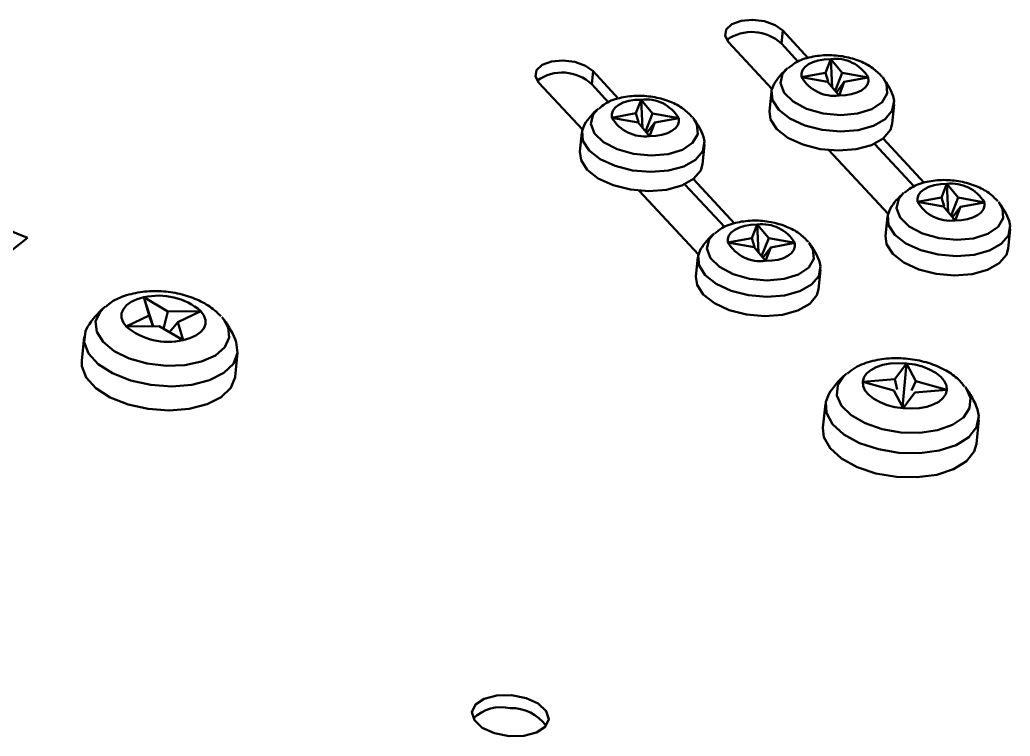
# Model space of a CAD drawing. Header units: millimetres. Extents: x 263 to 2983, y 441 to 2500.
# Drawn here: x 2121.9 to 2186.1, y 1966.3 to 2012.8 of the extents above; entities that cross this region are included whole.
import ezdxf

# ---------------------------------------------------------------- set-up
doc = ezdxf.new("R2010")
doc.units = ezdxf.units.MM
doc.header["$LTSCALE"] = 0.5
doc.layers.add('BOL', color=7, linetype='Continuous', lineweight=50)

msp = doc.modelspace()

# ---------------------------------------------------------------- linework, layer by layer
at = {"layer": 'BOL'}
for p, q in [((2171.338, 2012.08), (2171.251, 2011.239)), ((2171.338, 2012.08), (2172.992, 2010.301)), ((2170.642, 2008.297), (2167.825, 2011.328)), ((2171.251, 2011.239), (2172.346, 2010.061)), ((2174.117, 2009.352), (2174.455, 2010.236)), ((2174.455, 2010.236), (2174.544, 2008.411)), ((2174.455, 2010.236), (2175.2, 2009.345)), ((2159.043, 2009.448), (2158.956, 2008.606)), ((2159.043, 2009.448), (2160.697, 2007.668)), ((2172.559, 2009.067), (2174.117, 2009.352)), ((2174.117, 2009.352), (2174.281, 2008.781)), ((2175.2, 2009.345), (2174.74, 2008.176)), ((2175.2, 2009.345), (2176.893, 2009.039)), ((2096.959, 2008.962), (2122.353, 1998.638)), ((2158.348, 2005.665), (2155.53, 2008.696)), ((2158.956, 2008.606), (2160.051, 2007.428)), ((2174.252, 2008.76), (2172.559, 2009.067)), ((2174.996, 2007.87), (2174.252, 2008.76)), ((2175.335, 2008.753), (2174.821, 2008.079)), ((2175.335, 2008.753), (2174.996, 2007.87)), ((2176.893, 2009.039), (2175.335, 2008.753)), ((2177.852, 2009.01), (2177.8, 2009.074)), ((2170.608, 2008.115), (2170.48, 2006.866)), ((2161.822, 2006.719), (2162.161, 2007.603)), ((2162.161, 2007.603), (2162.249, 2005.778)), ((2162.161, 2007.603), (2162.905, 2006.712)), ((2178.438, 2006.048), (2178.567, 2007.297)), ((2160.264, 2006.434), (2161.822, 2006.719)), ((2161.822, 2006.719), (2161.986, 2006.149)), ((2162.905, 2006.712), (2162.445, 2005.543)), ((2162.905, 2006.712), (2164.598, 2006.406)), ((2161.957, 2006.128), (2160.264, 2006.434)), ((2162.702, 2005.237), (2161.957, 2006.128)), ((2163.04, 2006.121), (2162.526, 2005.447)), ((2163.04, 2006.121), (2162.702, 2005.237)), ((2164.598, 2006.406), (2163.04, 2006.121)), ((2165.557, 2006.377), (2165.505, 2006.442)), ((2158.314, 2005.482), (2158.185, 2004.234)), ((2177.289, 2004.744), (2179.872, 2001.965)), ((2177.845, 2005.081), (2180.519, 2002.205)), ((2166.143, 2003.416), (2166.272, 2004.664)), ((2178.169, 2000.202), (2174.332, 2004.329)), ((2165.55, 2002.448), (2168.224, 1999.572)), ((2165.874, 1997.569), (2162.037, 2001.696)), ((2164.995, 2002.111), (2167.577, 1999.333)), ((2181.643, 2001.256), (2181.982, 2002.14)), ((2181.982, 2002.14), (2182.07, 2000.316)), ((2181.982, 2002.14), (2182.726, 2001.25)), ((2180.085, 2000.971), (2181.643, 2001.256)), ((2181.778, 2000.665), (2180.085, 2000.971)), ((2181.643, 2001.256), (2181.807, 2000.686)), ((2182.726, 2001.25), (2182.267, 2000.081)), ((2182.726, 2001.25), (2184.419, 2000.943)), ((2184.419, 2000.943), (2182.862, 2000.658)), ((2185.378, 2000.915), (2185.326, 2000.979)), ((2182.523, 1999.774), (2181.778, 2000.665)), ((2182.862, 2000.658), (2182.347, 1999.984)), ((2182.862, 2000.658), (2182.523, 1999.774)), ((2178.135, 2000.019), (2178.006, 1998.771)), ((2169.348, 1998.624), (2169.687, 1999.508)), ((2169.687, 1999.508), (2169.775, 1997.683)), ((2169.687, 1999.508), (2170.431, 1998.617)), ((2185.964, 1997.953), (2186.093, 1999.201)), ((2122.353, 1998.638), (2091.883, 1974.519)), ((2167.791, 1998.338), (2169.348, 1998.624)), ((2169.483, 1998.032), (2167.791, 1998.338)), ((2169.348, 1998.624), (2169.512, 1998.053)), ((2170.431, 1998.617), (2169.972, 1997.448)), ((2170.431, 1998.617), (2172.124, 1998.311)), ((2172.124, 1998.311), (2170.567, 1998.025)), ((2173.083, 1998.282), (2173.031, 1998.346)), ((2170.228, 1997.142), (2169.483, 1998.032)), ((2170.567, 1998.025), (2170.053, 1997.351)), ((2170.567, 1998.025), (2170.228, 1997.142)), ((2165.84, 1997.387), (2165.711, 1996.138)), ((2173.67, 1995.32), (2173.798, 1996.569)), ((2130.26, 1993.615), (2129.914, 1994.784)), ((2129.914, 1994.784), (2130.511, 1992.914)), ((2129.914, 1994.784), (2131.469, 1993.866)), ((2127.397, 1994.179), (2127.345, 1994.136)), ((2131.469, 1993.866), (2131.179, 1992.751)), ((2131.469, 1993.866), (2133.599, 1993.896)), ((2133.599, 1993.896), (2132.102, 1993.171)), ((2128.764, 1992.89), (2130.26, 1993.615)), ((2130.26, 1993.615), (2130.494, 1992.914)), ((2132.102, 1993.171), (2131.574, 1992.518)), ((2132.102, 1993.171), (2132.448, 1992.002)), ((2135.088, 1993.34), (2134.96, 1993.492)), ((2130.894, 1992.919), (2128.764, 1992.89)), ((2132.448, 1992.002), (2130.894, 1992.919)), ((2126.034, 1992.22), (2125.874, 1990.66)), ((2135.821, 1989.637), (2135.982, 1991.198)), ((2178.604, 1989.47), (2179.369, 1990.497)), ((2179.369, 1990.497), (2179.111, 1987.655)), ((2179.369, 1990.497), (2179.967, 1989.34)), ((2175.49, 1989.841), (2175.421, 1989.784)), ((2176.53, 1989.301), (2178.604, 1989.47)), ((2178.548, 1988.742), (2176.53, 1989.301)), ((2178.604, 1989.47), (2178.76, 1988.81)), ((2179.967, 1989.34), (2179.689, 1988.732)), ((2179.967, 1989.34), (2181.985, 1988.781)), ((2179.146, 1987.586), (2178.548, 1988.742)), ((2181.985, 1988.781), (2179.912, 1988.612)), ((2179.912, 1988.612), (2179.146, 1987.586)), ((2174.111, 1987.869), (2173.95, 1986.309)), ((2183.898, 1985.286), (2184.058, 1986.846))]:
    msp.add_line(p, q, dxfattribs=at)
at = {"layer": 'BOL', "flags": 128}
for points in [[(2167.825, 2011.328), (2167.598, 2011.744), (2167.674, 2012.154), (2168.04, 2012.495), (2168.64, 2012.716), (2169.384, 2012.783), (2170.158, 2012.686), (2170.844, 2012.439), (2171.338, 2012.08)], [(2155.53, 2008.696), (2155.303, 2009.111), (2155.379, 2009.521), (2155.745, 2009.863), (2156.345, 2010.084), (2157.089, 2010.15), (2157.863, 2010.053), (2158.549, 2009.806), (2159.043, 2009.448)], [(2174.455, 2010.236), (2174.038, 2010.216), (2173.647, 2010.151), (2173.297, 2010.044), (2173.003, 2009.899), (2172.774, 2009.721), (2172.621, 2009.518), (2172.548, 2009.297), (2172.559, 2009.067)], [(2171.657, 2009.647), (2171.334, 2009.269), (2171.193, 2008.669), (2171.428, 2008.05), (2172.015, 2007.479), (2172.888, 2007.018), (2173.955, 2006.716), (2175.099, 2006.607)], [(2170.787, 2008.627), (2170.623, 2008.211), (2170.681, 2007.57), (2171.087, 2006.94), (2171.804, 2006.379), (2172.768, 2005.936), (2173.894, 2005.65), (2175.081, 2005.547)], [(2174.996, 2007.87), (2175.414, 2007.89), (2175.805, 2007.954), (2176.155, 2008.061), (2176.449, 2008.206), (2176.678, 2008.384), (2176.831, 2008.587), (2176.904, 2008.808), (2176.893, 2009.039)], [(2175.099, 2006.607), (2176.197, 2006.702), (2177.128, 2006.991), (2177.793, 2007.442), (2178.12, 2008.008), (2178.072, 2008.625), (2177.852, 2009.01)], [(2162.161, 2007.603), (2161.743, 2007.583), (2161.352, 2007.518), (2161.002, 2007.411), (2160.708, 2007.266), (2160.479, 2007.089), (2160.326, 2006.885), (2160.253, 2006.664), (2160.264, 2006.434)], [(2175.081, 2005.547), (2176.225, 2005.635), (2177.223, 2005.908), (2177.987, 2006.34), (2178.449, 2006.894), (2178.568, 2007.519), (2178.496, 2007.835)], [(2159.362, 2007.014), (2159.04, 2006.636), (2158.898, 2006.036), (2159.133, 2005.418), (2159.72, 2004.847), (2160.594, 2004.385), (2161.66, 2004.084), (2162.804, 2003.974)], [(2170.48, 2006.866), (2170.553, 2006.321), (2170.959, 2005.692), (2171.675, 2005.131), (2172.64, 2004.688), (2173.765, 2004.402), (2174.953, 2004.298)], [(2162.702, 2005.237), (2163.119, 2005.257), (2163.51, 2005.322), (2163.86, 2005.429), (2164.155, 2005.574), (2164.383, 2005.751), (2164.536, 2005.954), (2164.609, 2006.176), (2164.598, 2006.406)], [(2162.804, 2003.974), (2163.902, 2004.069), (2164.833, 2004.358), (2165.498, 2004.81), (2165.825, 2005.375), (2165.777, 2005.993), (2165.557, 2006.377)], [(2174.953, 2004.298), (2176.096, 2004.387), (2177.095, 2004.659), (2177.859, 2005.092), (2178.321, 2005.645), (2178.438, 2006.048)], [(2158.492, 2005.995), (2158.328, 2005.578), (2158.386, 2004.937), (2158.792, 2004.308), (2159.509, 2003.747), (2160.473, 2003.303), (2161.599, 2003.017), (2162.786, 2002.914)], [(2162.786, 2002.914), (2163.93, 2003.003), (2164.928, 2003.275), (2165.692, 2003.707), (2166.154, 2004.261), (2166.273, 2004.887), (2166.202, 2005.202)], [(2158.185, 2004.234), (2158.258, 2003.689), (2158.664, 2003.059), (2159.381, 2002.498), (2160.345, 2002.055), (2161.471, 2001.769), (2162.658, 2001.666)], [(2162.658, 2001.666), (2163.802, 2001.754), (2164.8, 2002.027), (2165.564, 2002.459), (2166.026, 2003.012), (2166.143, 2003.416)], [(2179.183, 2001.551), (2178.861, 2001.173), (2178.719, 2000.574), (2178.955, 1999.955), (2179.541, 1999.384), (2180.415, 1998.923), (2181.481, 1998.621), (2182.625, 1998.512)], [(2181.982, 2002.14), (2181.564, 2002.12), (2181.173, 2002.056), (2180.824, 2001.949), (2180.529, 2001.804), (2180.3, 2001.626), (2180.147, 2001.423), (2180.074, 2001.202), (2180.085, 2000.971)], [(2182.523, 1999.774), (2182.94, 1999.794), (2183.331, 1999.859), (2183.681, 1999.966), (2183.976, 2000.111), (2184.204, 2000.289), (2184.358, 2000.492), (2184.43, 2000.713), (2184.419, 2000.943)], [(2182.625, 1998.512), (2183.723, 1998.607), (2184.654, 1998.896), (2185.32, 1999.347), (2185.646, 1999.912), (2185.599, 2000.53), (2185.378, 2000.915)], [(2178.313, 2000.532), (2178.149, 2000.115), (2178.207, 1999.474), (2178.613, 1998.845), (2179.33, 1998.284), (2180.294, 1997.841), (2181.42, 1997.555), (2182.607, 1997.451)], [(2182.607, 1997.451), (2183.751, 1997.54), (2184.749, 1997.812), (2185.513, 1998.245), (2185.975, 1998.798), (2186.094, 1999.424), (2186.023, 1999.739)], [(2169.687, 1999.508), (2169.269, 1999.488), (2168.878, 1999.423), (2168.529, 1999.316), (2168.234, 1999.171), (2168.005, 1998.993), (2167.852, 1998.79), (2167.779, 1998.569), (2167.791, 1998.338)], [(2166.888, 1998.919), (2166.566, 1998.541), (2166.424, 1997.941), (2166.66, 1997.322), (2167.246, 1996.751), (2168.12, 1996.29), (2169.187, 1995.988), (2170.331, 1995.879)], [(2170.228, 1997.142), (2170.645, 1997.162), (2171.036, 1997.226), (2171.386, 1997.333), (2171.681, 1997.478), (2171.909, 1997.656), (2172.063, 1997.859), (2172.135, 1998.08), (2172.124, 1998.311)], [(2178.006, 1998.771), (2178.079, 1998.226), (2178.485, 1997.597), (2179.202, 1997.036), (2180.166, 1996.592), (2181.292, 1996.306), (2182.479, 1996.203)], [(2166.018, 1997.899), (2165.854, 1997.483), (2165.913, 1996.841), (2166.318, 1996.212), (2167.035, 1995.651), (2167.999, 1995.208), (2169.125, 1994.922), (2170.313, 1994.819)], [(2170.331, 1995.879), (2171.428, 1995.974), (2172.36, 1996.263), (2173.025, 1996.714), (2173.351, 1997.28), (2173.304, 1997.897), (2173.083, 1998.282)], [(2182.479, 1996.203), (2183.623, 1996.292), (2184.621, 1996.564), (2185.385, 1996.996), (2185.847, 1997.55), (2185.964, 1997.953)], [(2170.313, 1994.819), (2171.456, 1994.907), (2172.454, 1995.18), (2173.218, 1995.612), (2173.68, 1996.165), (2173.799, 1996.791), (2173.728, 1997.107)], [(2165.711, 1996.138), (2165.784, 1995.593), (2166.19, 1994.964), (2166.907, 1994.403), (2167.871, 1993.96), (2168.997, 1993.674), (2170.184, 1993.57)], [(2170.184, 1993.57), (2171.328, 1993.659), (2172.326, 1993.931), (2173.09, 1994.364), (2173.552, 1994.917), (2173.67, 1995.32)], [(2129.914, 1994.784), (2129.467, 1994.659), (2129.085, 1994.485), (2128.784, 1994.27), (2128.576, 1994.021), (2128.467, 1993.747), (2128.463, 1993.46), (2128.563, 1993.171), (2128.764, 1992.89)], [(2127.345, 1994.136), (2127.062, 1993.841), (2126.778, 1993.215), (2126.846, 1992.547), (2127.258, 1991.89), (2127.983, 1991.299), (2128.961, 1990.82), (2130.113, 1990.493), (2131.346, 1990.344), (2132.559, 1990.385), (2133.655, 1990.613), (2134.545, 1991.009), (2135.156, 1991.542), (2135.44, 1992.168), (2135.372, 1992.836), (2135.088, 1993.34)], [(2132.448, 1992.002), (2132.896, 1992.127), (2133.277, 1992.3), (2133.578, 1992.516), (2133.787, 1992.765), (2133.895, 1993.038), (2133.9, 1993.325), (2133.799, 1993.615), (2133.599, 1993.896)], [(2126.257, 1992.861), (2126.126, 1992.599), (2126.04, 1991.879), (2126.322, 1991.146), (2126.952, 1990.454), (2127.883, 1989.856), (2129.045, 1989.396), (2130.353, 1989.106), (2131.71, 1989.01), (2133.014, 1989.114), (2134.17, 1989.411), (2135.091, 1989.878), (2135.71, 1990.481), (2135.979, 1991.175), (2135.894, 1991.871)], [(2125.874, 1990.66), (2125.88, 1990.318), (2126.162, 1989.585), (2126.792, 1988.894), (2127.723, 1988.296), (2128.885, 1987.835), (2130.193, 1987.546), (2131.549, 1987.45), (2132.854, 1987.554), (2134.01, 1987.85), (2134.931, 1988.317), (2135.549, 1988.92), (2135.819, 1989.614), (2135.821, 1989.637)], [(2179.369, 1990.497), (2178.835, 1990.52), (2178.317, 1990.486), (2177.835, 1990.396), (2177.408, 1990.255), (2177.052, 1990.066), (2176.781, 1989.839), (2176.605, 1989.58), (2176.53, 1989.301)], [(2181.985, 1988.781), (2181.954, 1989.071), (2181.82, 1989.358), (2181.587, 1989.634), (2181.265, 1989.887), (2180.865, 1990.108), (2180.404, 1990.287), (2179.899, 1990.419), (2179.369, 1990.497)], [(2175.421, 1989.784), (2175.308, 1989.68), (2174.911, 1989.08), (2174.86, 1988.42), (2175.16, 1987.753), (2175.787, 1987.134), (2176.688, 1986.613), (2177.792, 1986.232), (2179.008, 1986.021)], [(2176.53, 1989.301), (2176.561, 1989.012), (2176.695, 1988.724), (2176.928, 1988.449), (2177.251, 1988.196), (2177.65, 1987.975), (2178.111, 1987.796), (2178.617, 1987.664), (2179.146, 1987.586)], [(2179.008, 1986.021), (2180.239, 1985.998), (2181.385, 1986.165), (2182.353, 1986.509), (2183.063, 1987), (2183.46, 1987.6), (2183.511, 1988.26), (2183.211, 1988.927), (2183.165, 1988.988)], [(2179.146, 1987.586), (2179.681, 1987.563), (2180.199, 1987.597), (2180.68, 1987.686), (2181.107, 1987.828), (2181.463, 1988.016), (2181.735, 1988.244), (2181.911, 1988.503), (2181.985, 1988.781)], [(2174.333, 1988.51), (2174.133, 1988.012), (2174.17, 1987.282), (2174.572, 1986.557), (2175.309, 1985.891), (2176.325, 1985.334), (2177.546, 1984.927), (2178.882, 1984.701)], [(2178.882, 1984.701), (2180.232, 1984.671), (2181.497, 1984.841), (2182.583, 1985.198), (2183.41, 1985.714), (2183.916, 1986.353), (2184.064, 1987.066), (2183.971, 1987.519)], [(2173.95, 1986.309), (2174.01, 1985.721), (2174.412, 1984.996), (2175.148, 1984.331), (2176.165, 1983.774), (2177.386, 1983.367), (2178.721, 1983.14)], [(2178.721, 1983.14), (2180.071, 1983.111), (2181.337, 1983.281), (2182.423, 1983.637), (2183.25, 1984.154), (2183.756, 1984.792), (2183.898, 1985.286)], [(2153.753, 1968.981), (2154.7, 1968.793), (2155.49, 1968.432), (2156.004, 1967.951), (2156.163, 1967.425), (2155.944, 1966.933), (2155.378, 1966.55), (2154.553, 1966.335), (2153.595, 1966.32), (2152.648, 1966.507), (2151.858, 1966.869), (2151.344, 1967.349), (2151.185, 1967.875), (2151.405, 1968.367), (2151.97, 1968.75), (2152.795, 1968.966), (2153.753, 1968.981)]]:
    msp.add_lwpolyline(points, dxfattribs=at)
at = {"layer": 'BOL'}
for centre, radius, start, end in [((2169.34, 2009.201), 2.794, 46.83778, 125.64352), ((2174.764, 2007.784), 2.471, 30.52137, 97.17159), ((2157.045, 2006.568), 2.794, 46.83778, 125.64352), ((2174.451, 2006.38), 4.299, 130.54445, 148.48304), ((2174.688, 2010.322), 2.471, 210.52178, 277.17117), ((2174.451, 2006.38), 4.299, 19.77755, 37.71613), ((2162.469, 2005.151), 2.471, 30.52137, 97.17159), ((2162.156, 2003.748), 4.299, 130.54445, 148.48304), ((2162.393, 2007.689), 2.471, 210.52178, 277.17117), ((2162.156, 2003.748), 4.299, 19.77755, 37.71613), ((2182.29, 1999.689), 2.471, 30.51953, 97.17342), ((2181.977, 1998.285), 4.299, 130.54445, 148.48304), ((2182.214, 2002.226), 2.471, 210.52156, 277.17139), ((2181.977, 1998.285), 4.299, 19.77755, 37.71613), ((2169.995, 1997.056), 2.471, 30.51953, 97.17342), ((2169.683, 1995.652), 4.299, 130.54445, 148.48304), ((2169.919, 1999.593), 2.471, 210.52156, 277.17139), ((2169.683, 1995.652), 4.299, 19.77755, 37.71613), ((2130.869, 1990.658), 4.235, 49.86935, 103.03414), ((2130.838, 1990.052), 5.373, 130.54445, 148.48304), ((2130.838, 1990.052), 5.373, 19.77755, 37.71613), ((2131.493, 1996.128), 4.235, 229.87005, 283.03446), ((2178.914, 1985.701), 5.373, 130.54445, 148.48304), ((2178.914, 1985.701), 5.373, 19.77755, 37.71613), ((2153.089, 1965.583), 2.62, 77.26168, 133.8799), ((2153.766, 1965.422), 2.718, 35.13925, 92.08684)]:
    msp.add_arc(centre, radius, start, end, dxfattribs=at)
for points, knots in [([(2177.775, 2009.105), (2177.585, 2009.296), (2177.183, 2009.699), (2176.35, 2010.13), (2175.35, 2010.425), (2174.243, 2010.526), (2173.144, 2010.4), (2172.266, 2010.117), (2171.847, 2009.769), (2171.702, 2009.648)], [0, 0, 0, 0, 0.127753, 0.270633, 0.425279, 0.581014, 0.740639, 0.910036, 1, 1, 1, 1]), ([(2165.48, 2006.472), (2165.29, 2006.663), (2164.888, 2007.067), (2164.055, 2007.498), (2163.055, 2007.792), (2161.948, 2007.894), (2160.849, 2007.767), (2159.971, 2007.484), (2159.552, 2007.136), (2159.407, 2007.015)], [0, 0, 0, 0, 0.127753, 0.270633, 0.425279, 0.581014, 0.740639, 0.910036, 1, 1, 1, 1]), ([(2185.301, 2001.01), (2185.111, 2001.2), (2184.709, 2001.604), (2183.876, 2002.035), (2182.876, 2002.33), (2181.769, 2002.431), (2180.67, 2002.304), (2179.792, 2002.021), (2179.374, 2001.673), (2179.228, 2001.552)], [0, 0, 0, 0, 0.127751, 0.270629, 0.425286, 0.581011, 0.740638, 0.910032, 1, 1, 1, 1]), ([(2173.006, 1998.377), (2172.816, 1998.567), (2172.414, 1998.971), (2171.582, 1999.402), (2170.581, 1999.697), (2169.474, 1999.798), (2168.376, 1999.672), (2167.498, 1999.388), (2167.079, 1999.04), (2166.933, 1998.92)], [0, 0, 0, 0, 0.127751, 0.270629, 0.425286, 0.581011, 0.740638, 0.910032, 1, 1, 1, 1]), ([(2134.904, 1993.559), (2134.736, 1993.723), (2134.325, 1994.126), (2133.484, 1994.614), (2132.397, 1995.003), (2131.189, 1995.201), (2129.948, 1995.194), (2128.803, 1994.954), (2127.948, 1994.615), (2127.563, 1994.28), (2127.444, 1994.176)], [0, 0, 0, 0, 0.091407, 0.224361, 0.365597, 0.508218, 0.652129, 0.800861, 0.938139, 1, 1, 1, 1]), ([(2183.133, 1989.002), (2182.979, 1989.185), (2182.616, 1989.617), (2181.819, 1990.131), (2180.791, 1990.562), (2179.607, 1990.814), (2178.368, 1990.867), (2177.151, 1990.685), (2176.18, 1990.354), (2175.705, 1989.975), (2175.541, 1989.844)], [0, 0, 0, 0, 0.090742, 0.213823, 0.348965, 0.48751, 0.626644, 0.769416, 0.920653, 1, 1, 1, 1])]:
    msp.add_open_spline(points, degree=3, knots=knots, dxfattribs=at)

doc.saveas('drawing.dxf')
